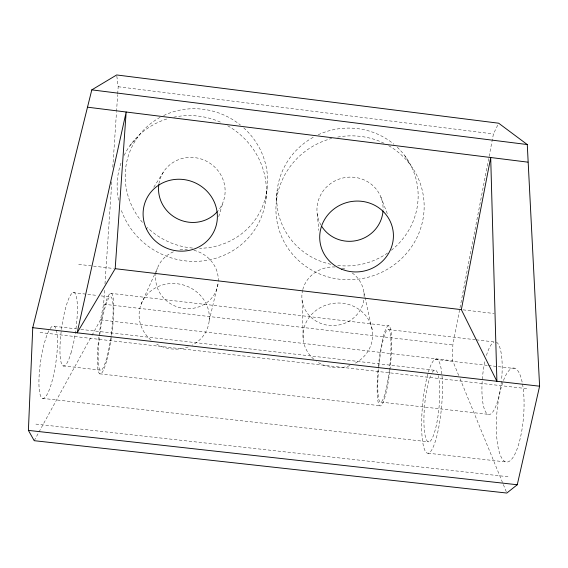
<?xml version="1.0" encoding="UTF-8"?>
<svg xmlns="http://www.w3.org/2000/svg" width="568" height="568" viewBox="0 0 568 568"><rect width="100%" height="100%" fill="white"/><g stroke="black" fill="none" stroke-linecap="round" stroke-linejoin="round"><path stroke-width="0.43" stroke-dasharray="2.84 2.13" d="M458.71 375.469L452.696 360.772L452.831 344.968L493.436 133.956L498.278 123.973M91.973 335.368L100.465 319.883L103.632 304.2L104.633 289.169M104.988 283.865L111.853 181.32M112.805 167.177L116.468 112.372M116.532 111.484L117.654 94.693M117.711 93.805L118.187 86.734L116.788 75.8M276.453 200.596L277.191 190.031M265.909 199.311L267.13 188.796M209.194 320.778L218.162 282.999A31.488 29.522 16.3 0 1 182.811 308.275A31.488 29.522 16.3 0 1 156.072 273.066M218.723 216.635L222.954 202.485M141.07 304.278L154.546 274.521M154.908 273.719L157.457 268.089M34.215 440.69L91.547 336.149M153.779 187.22L164.436 170.506M129.958 145.614L137.534 137.421M42.522 398.367L428.89 441.861M428.031 453.214L506.855 462.054M35.919 424.104L509.127 476.85M63.041 365.863L100.273 370.109M381 402.116L489.453 414.477M99.705 373.808L380.681 405.8M100.465 319.883L452.696 360.772M435.088 359.317L487.663 365.416M488.459 365.494L515.666 368.646A47.137 13.44 -85.6 0 1 518.52 444.787A47.137 13.44 -85.6 0 1 496.411 431.694A47.137 13.44 -85.6 0 1 515.666 368.646M54.443 326.337L76.474 328.886M80.876 329.39L434.264 370.244M40.044 332.521L528.744 388.86M110.391 293.287L389.172 325.975M73.009 292.619L97.653 295.502M101.175 295.914L109.979 296.943M388.718 329.582L475.402 339.735M476.275 339.834L494.664 341.986M103.632 304.2L452.831 344.968M78.696 264.376L113.444 268.486M463.069 309.844L494.096 313.515M118.187 86.734L493.436 133.956M404.821 155.731L410.266 164.756M460.045 378.735L506.493 492.229M380.858 197.039L387.497 214.143M363.918 292.555L372.48 331.343M317.214 213.944L318.875 230.466M302.133 300.571L303.276 340.196M151.06 340.147A35.301 32.646 15 0 1 150.385 291.363A35.301 32.646 15 0 1 202.371 297.717A35.301 32.646 15 0 1 192.204 345.174M188.235 346.92A35.301 32.646 15 0 1 155.014 343.086M156.243 272.214A31.488 29.522 16.3 0 1 173.694 251.702M179.957 249.863A31.488 29.522 16.3 0 1 187.355 249.359M193.922 250.31A31.488 29.522 16.3 0 1 218.289 281.295M313.813 359.217A34.889 32.362 -5.7 0 1 315.197 311.079A34.889 32.362 -5.7 0 1 366.566 316.667A34.889 32.362 -5.7 0 1 354.46 363.634M349.987 365.586A34.889 32.362 -5.7 0 1 316.553 361.362M363.776 300.209A31.155 29.302 -6.3 0 1 327.367 325.18A31.155 29.302 -6.3 0 1 302.566 290.397M302.779 289.559A31.155 29.302 -6.3 0 1 336.497 267.088M342.128 268.124A31.155 29.302 -6.3 0 1 345.216 269.147M352.266 273.002A31.155 29.302 -6.3 0 1 363.989 298.527M158.926 183.705A33.59 32.248 27.3 0 1 205.318 160.63A33.59 32.248 27.3 0 1 217.814 211.09M320.892 224.971A33.171 32.014 -16.2 0 1 342.731 178.032A33.171 32.014 -16.2 0 1 383.059 210.21M388.69 145.706A74.316 71.753 -16.3 0 1 401.363 258.774A74.316 71.753 -16.3 0 1 285.257 243.942A74.316 71.753 -16.3 0 1 331.726 138.429M337.655 137.101A74.316 71.753 -16.3 0 1 384.763 143.605M50.162 328.545A36.629 7.625 -81.5 0 1 55.991 328.858M56.395 330.185A36.629 7.625 -81.5 0 1 50.964 384.941A36.629 7.625 -81.5 0 1 38.986 385.629A36.629 7.625 -81.5 0 1 48.94 330.619M227.697 125.784A75.267 72.264 27.4 0 1 239.327 246.192A75.267 72.264 27.4 0 1 120.757 208.619M118.534 200.206A75.267 72.264 27.4 0 1 121.162 162.554M124.179 155.355A75.267 72.264 27.4 0 1 167.901 118.662M173.772 117.178A75.267 72.264 27.4 0 1 222.237 122.951M397.266 147.233A70.929 68.728 -17.5 0 1 391.068 250.474M387.61 253.016A70.929 68.728 -17.5 0 1 337.562 265.426M330.803 264.29A70.929 68.728 -17.5 0 1 277.241 206.837A70.929 68.728 -17.5 0 1 314.317 136.689M318.179 134.772A70.929 68.728 -17.5 0 1 393.979 144.308M243.757 127.885A71.817 69.168 28.9 0 1 263.488 203.983A71.817 69.168 28.9 0 1 199.531 248.301M192.573 248.053A71.817 69.168 28.9 0 1 147.247 227.456M142.44 222.351A71.817 69.168 28.9 0 1 160.474 117.157M163.648 115.545A71.817 69.168 28.9 0 1 240.449 125.066M378.373 366.183A40.3 5.964 -84 0 1 390.898 330.746A40.3 5.964 -84 0 1 384.032 400.014A40.3 5.964 -84 0 1 378.295 367.02M99.869 334.034A37.062 5.659 -82.3 0 1 110.739 296.851A37.062 5.659 -82.3 0 1 110.81 337.435M110.682 338.265A37.062 5.659 -82.3 0 1 100.55 370.244A37.062 5.659 -82.3 0 1 99.762 334.871M496.418 342.192A36.473 9.628 -84.8 0 1 501.516 380.425M501.43 381.249A36.473 9.628 -84.8 0 1 486.315 412.993A36.473 9.628 -84.8 0 1 485.051 360.829M486.456 355.476A36.473 9.628 -84.8 0 1 493.904 342.163M389.35 369.981A36.629 5.417 -84 0 1 378.146 395.143A36.629 5.417 -84 0 1 385.53 332.521A36.629 5.417 -84 0 1 389.442 369.157M432.255 372.317A36.04 7.27 -84.8 0 1 437.729 373.304M438.382 375.562A36.04 7.27 -84.8 0 1 435.067 430.445A36.04 7.27 -84.8 0 1 424.118 427.136A36.04 7.27 -84.8 0 1 431.573 373.503M442.039 376.108A47.272 9.542 -84.8 0 1 429.685 452.49A47.272 9.542 -84.8 0 1 424.374 390.45A47.272 9.542 -84.8 0 1 441.968 375.221M70.986 353.09A37.119 7.143 -82.1 0 0 74.82 293.095A37.119 7.143 -82.1 0 0 60.229 341.645A37.119 7.143 -82.1 0 0 70.986 353.09M106.94 359.714A40.775 6.227 -82.3 0 0 111.946 293.805A40.775 6.227 -82.3 0 0 97.888 347.197A40.775 6.227 -82.3 0 0 106.94 359.714"/><path stroke-width="0.85" d="M28.4 430.395L32.752 327.693L91.803 89.865L116.681 74.955L498.654 123.206L527.274 144.549L539.6 386.204L517.263 484.745L506.826 493.045L34.215 440.69L28.4 430.395L517.263 484.745M115.183 268.692L126.167 112.01L77.149 332.82L115.183 268.692L461.344 309.638L496.894 381.277L490.702 157.513L461.344 309.638M32.752 327.693L539.6 386.204M91.803 89.865L527.274 144.549M87.713 107.21L527.892 162.157M217.267 211.729A33.59 32.248 27.3 0 1 178.324 219.212A33.59 32.248 27.3 0 1 158.799 184.55M383.002 211.047A33.171 32.014 -16.2 0 1 357.726 240.292A33.171 32.014 -16.2 0 1 321.758 226.412M341.553 269.168A36.948 35.337 -14.1 0 0 393.226 232.085A36.948 35.337 -14.1 0 0 334.928 208.264A36.948 35.337 -14.1 0 0 341.553 269.168M146.416 228.84A37.445 35.649 24.4 0 0 210.451 237.183A37.445 35.649 24.4 0 0 183.84 179.559A37.445 35.649 24.4 0 0 146.416 228.84"/></g></svg>
